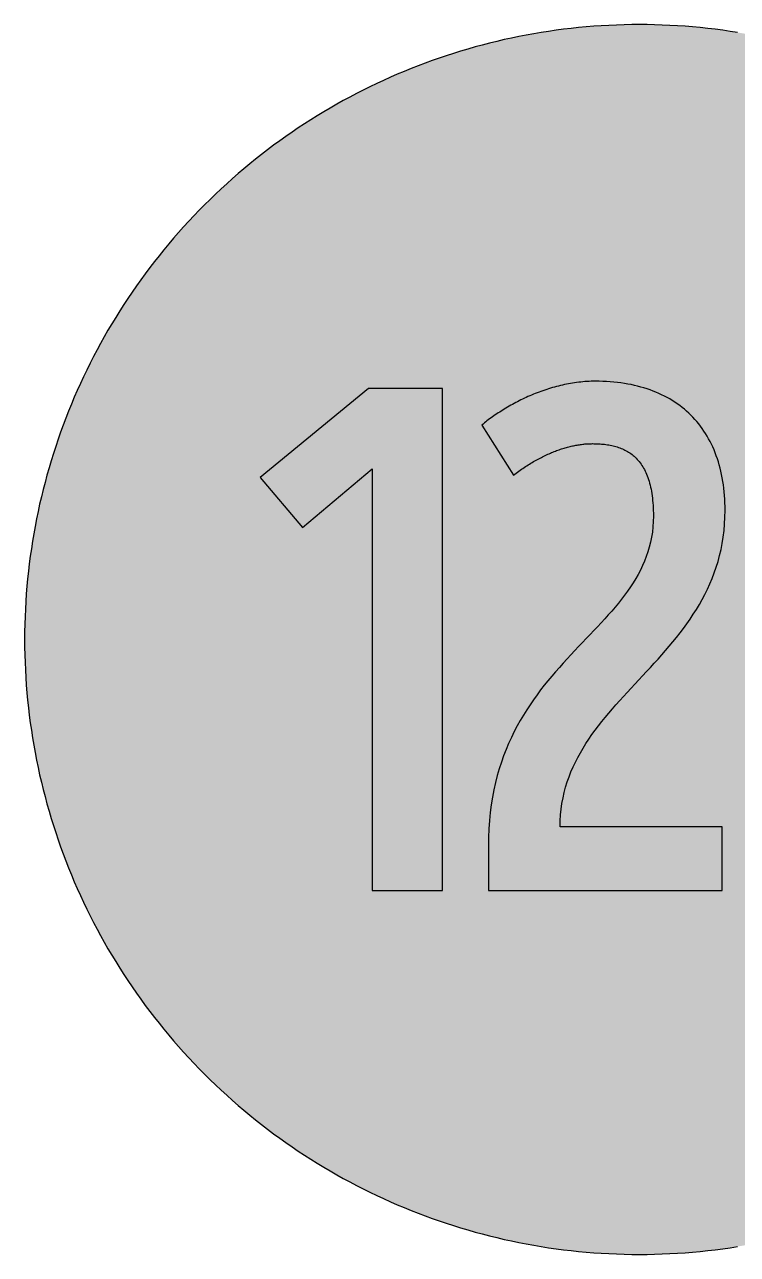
# Model space of a CAD drawing. Header units: millimetres. Extents: x 0 to 212, y 0 to 212.
# Drawn here: x 0.1 to 122.8, y 0.1 to 211.7 of the extents above; entities that cross this region are included whole.
import ezdxf

# ---------------------------------------------------------------- set-up
doc = ezdxf.new("R2010")
doc.units = ezdxf.units.MM

msp = doc.modelspace()

# ---------------------------------------------------------------- hatches: boundary and pattern name
for color, points in [(254, [(211.7189, 105.8869), (211.709, 107.2007), (211.6861, 108.5139), (211.6455, 109.8245), (211.5871, 111.1326), (211.5134, 112.4407), (211.4245, 113.7437), (211.3204, 115.0468), (211.201, 116.3447), (211.0638, 117.6426), (210.9114, 118.9355), (210.7413, 120.2258), (210.5584, 121.5136), (210.3577, 122.7988), (210.1418, 124.079), (209.9107, 125.3566), (209.6643, 126.6292), (209.4027, 127.8992), (209.1258, 129.1641), (208.8337, 130.4239), (208.5264, 131.6812), (208.2038, 132.936), (207.866, 134.1831), (207.5104, 135.4277), (207.1421, 136.6647), (206.7611, 137.8991), (206.3623, 139.1285), (205.9483, 140.3502), (205.5216, 141.5694), (205.0771, 142.781), (204.6199, 143.9901), (204.1474, 145.1915), (203.6623, 146.3853), (203.1619, 147.574), (202.6463, 148.7576), (202.1154, 149.9362), (201.5693, 151.1046), (201.0105, 152.2705), (200.439, 153.4262), (199.8523, 154.5768), (199.2503, 155.7198), (198.6356, 156.8577), (198.0057, 157.9855), (197.3605, 159.1081), (196.7052, 160.2232), (196.0321, 161.3281), (195.3489, 162.4279), (194.6504, 163.5176), (193.9366, 164.6022), (193.2102, 165.6766), (192.471, 166.7434), (191.7167, 167.8), (190.9521, 168.849), (190.1698, 169.8904), (189.3773, 170.9217), (188.5696, 171.9428), (187.7517, 172.9562), (186.9161, 173.9621), (186.0702, 174.9552), (185.2117, 175.9407), (184.338, 176.9161), (183.454, 177.8838), (182.5549, 178.8389), (181.643, 179.7837), (180.721, 180.7185), (179.7837, 181.643), (178.8389, 182.5549), (177.8838, 183.454), (176.9161, 184.338), (175.9407, 185.2117), (174.9552, 186.0702), (173.9621, 186.9161), (172.9562, 187.7492), (171.9428, 188.5696), (170.9217, 189.3773), (169.8904, 190.1698), (168.849, 190.9496), (167.8, 191.7167), (166.7408, 192.471), (165.6766, 193.2102), (164.6022, 193.9366), (163.5176, 194.6504), (162.4279, 195.3489), (161.3281, 196.0321), (160.2232, 196.7052), (159.1081, 197.3631), (157.9855, 198.0057), (156.8577, 198.6356), (155.7198, 199.2503), (154.5768, 199.8523), (153.4262, 200.439), (152.2705, 201.0131), (151.1046, 201.5719), (149.9362, 202.1154), (148.7576, 202.6463), (147.574, 203.1619), (146.3853, 203.6623), (145.1889, 204.15), (143.9875, 204.6199), (142.781, 205.0796), (141.5694, 205.5216), (140.3502, 205.9483), (139.1285, 206.3623), (137.8991, 206.7611), (136.6647, 207.1446), (135.4252, 207.5129), (134.1831, 207.866), (132.9334, 208.2038), (131.6812, 208.5264), (130.4239, 208.8337), (129.1641, 209.1284), (127.8966, 209.4052), (126.6292, 209.6668), (125.3541, 209.9132), (124.0765, 210.1444), (122.7963, 210.3603), (121.5136, 210.5584), (120.2258, 210.7438), (118.9355, 210.9114), (117.6401, 211.0638), (116.3447, 211.201), (115.0468, 211.3229), (113.7437, 211.4271), (112.4382, 211.516), (111.1326, 211.5896), (109.8245, 211.6455), (108.5113, 211.6861), (107.1982, 211.7115), (105.885, 211.7192), (104.5693, 211.7115), (103.2561, 211.6861), (101.9454, 211.6455), (100.6373, 211.5896), (99.3292, 211.516), (98.0262, 211.4271), (96.7232, 211.3229), (95.4253, 211.201), (94.1273, 211.0638), (92.8345, 210.9114), (91.5441, 210.7438), (90.2564, 210.5584), (88.9711, 210.3603), (87.691, 210.1444), (86.4133, 209.9132), (85.1408, 209.6668), (83.8708, 209.4052), (82.6059, 209.1284), (81.346, 208.8337), (80.0887, 208.5264), (78.834, 208.2038), (77.5868, 207.866), (76.3422, 207.5129), (75.1053, 207.1446), (73.8708, 206.7611), (72.6415, 206.3623), (71.4197, 205.9483), (70.2005, 205.5216), (68.9889, 205.0796), (67.7799, 204.6199), (66.5785, 204.15), (65.3847, 203.6623), (64.196, 203.1619), (63.0123, 202.6463), (61.8338, 202.1154), (60.6628, 201.5719), (59.4995, 201.0131), (58.3438, 200.439), (57.1932, 199.8523), (56.0502, 199.2503), (54.9123, 198.6356), (53.7845, 198.0057), (52.6618, 197.3631), (51.5468, 196.7052), (50.4419, 196.0321), (49.342, 195.3489), (48.2524, 194.6504), (47.1678, 193.9366), (46.0934, 193.2102), (45.0266, 192.471), (43.9699, 191.7167), (42.9209, 190.9496), (41.8795, 190.1698), (40.8483, 189.3773), (39.8272, 188.5696), (38.8137, 187.7492), (37.8079, 186.9161), (36.8148, 186.0702), (35.8292, 185.2117), (34.8539, 184.338), (33.8861, 183.454), (32.9311, 182.5549), (31.9862, 181.643), (31.049, 180.7185), (30.1269, 179.7837), (29.2151, 178.8389), (28.3159, 177.8838), (27.432, 176.9161), (26.5582, 175.9407), (25.6997, 174.9552), (24.8539, 173.9621), (24.0208, 172.9562), (23.2004, 171.9428), (22.3926, 170.9217), (21.6002, 169.8904), (20.8204, 168.849), (20.0533, 167.8), (19.2989, 166.7434), (18.5598, 165.6766), (17.8333, 164.6022), (17.1196, 163.5176), (16.4211, 162.4279), (15.7378, 161.3281), (15.0647, 160.2232), (14.4069, 159.1081), (13.7643, 157.9855), (13.1343, 156.8577), (12.5197, 155.7198), (11.9177, 154.5768), (11.3309, 153.4262), (10.7569, 152.2705), (10.1981, 151.1046), (9.6545, 149.9362), (9.1237, 148.7576), (8.6081, 147.574), (8.1077, 146.3853), (7.62, 145.1915), (7.1501, 143.9901), (6.6904, 142.781), (6.2484, 141.5694), (5.8217, 140.3502), (5.4077, 139.1285), (5.0089, 137.8991), (4.6253, 136.6647), (4.257, 135.4277), (3.904, 134.1831), (3.5662, 132.936), (3.2436, 131.6812), (2.9362, 130.4239), (2.6416, 129.1641), (2.3647, 127.8992), (2.1031, 126.6292), (1.8567, 125.3566), (1.6256, 124.079), (1.4097, 122.7988), (1.2116, 121.5136), (1.0262, 120.2258), (0.8585, 118.9355), (0.7061, 117.6426), (0.569, 116.3447), (0.447, 115.0468), (0.3429, 113.7437), (0.254, 112.4407), (0.1803, 111.1326), (0.1245, 109.8245), (0.0838, 108.5139), (0.0584, 107.2007), (0.0508, 105.885), (0.0584, 104.5718), (0.0838, 103.2586), (0.1245, 101.9454), (0.1803, 100.6373), (0.254, 99.3318), (0.3429, 98.0262), (0.447, 96.7232), (0.569, 95.4253), (0.7061, 94.1299), (0.8585, 92.8345), (1.0262, 91.5441), (1.2116, 90.2564), (1.4097, 88.9737), (1.6256, 87.6935), (1.8567, 86.4159), (2.1031, 85.1408), (2.3647, 83.8733), (2.6416, 82.6059), (2.9362, 81.346), (3.2436, 80.0887), (3.5662, 78.8365), (3.904, 77.5868), (4.257, 76.3448), (4.6253, 75.1053), (5.0089, 73.8708), (5.4077, 72.6415), (5.8217, 71.4197), (6.2484, 70.2005), (6.6904, 68.9889), (7.1501, 67.7824), (7.62, 66.581), (8.1077, 65.3847), (8.6081, 64.196), (9.1237, 63.0123), (9.6545, 61.8338), (10.1981, 60.6654), (10.7569, 59.4995), (11.3309, 58.3438), (11.9177, 57.1932), (12.5197, 56.0502), (13.1343, 54.9123), (13.7643, 53.7845), (14.4069, 52.6618), (15.0647, 51.5468), (15.7378, 50.4419), (16.4211, 49.342), (17.1196, 48.2524), (17.8333, 47.1678), (18.5598, 46.0934), (19.2989, 45.0291), (20.0533, 43.9699), (20.8204, 42.9209), (21.6002, 41.8795), (22.3926, 40.8483), (23.2004, 39.8272), (24.0208, 38.8137), (24.8539, 37.8079), (25.6997, 36.8148), (26.5582, 35.8292), (27.432, 34.8539), (28.3159, 33.8861), (29.2151, 32.9311), (30.1269, 31.9862), (31.049, 31.049), (31.9862, 30.1269), (32.9311, 29.2151), (33.8861, 28.3159), (34.8539, 27.432), (35.8292, 26.5582), (36.8148, 25.6997), (37.8079, 24.8539), (38.8137, 24.0182), (39.8272, 23.2004), (40.8483, 22.3926), (41.8795, 21.6002), (42.9209, 20.8178), (43.9699, 20.0533), (45.0266, 19.2989), (46.0934, 18.5598), (47.1678, 17.8333), (48.2524, 17.1196), (49.342, 16.4211), (50.4419, 15.7378), (51.5468, 15.0647), (52.6618, 14.4094), (53.7845, 13.7643), (54.9123, 13.1343), (56.0502, 12.5197), (57.1932, 11.9177), (58.3438, 11.3309), (59.4995, 10.7594), (60.6628, 10.2006), (61.8338, 9.6545), (63.0123, 9.1237), (64.196, 8.6081), (65.3847, 8.1077), (66.5785, 7.6225), (67.7799, 7.1501), (68.9889, 6.6929), (70.2005, 6.2484), (71.4197, 5.8217), (72.6415, 5.4077), (73.8708, 5.0089), (75.1053, 4.6279), (76.3422, 4.2596), (77.5868, 3.904), (78.834, 3.5662), (80.0887, 3.2436), (81.346, 2.9362), (82.6059, 2.6441), (83.8708, 2.3673), (85.1408, 2.1057), (86.4133, 1.8593), (87.691, 1.6281), (88.9711, 1.4122), (90.2564, 1.2116), (91.5441, 1.0287), (92.8345, 0.8585), (94.1273, 0.7061), (95.4253, 0.569), (96.7232, 0.4496), (98.0262, 0.3454), (99.3292, 0.2565), (100.6373, 0.1829), (101.9454, 0.1245), (103.2561, 0.0838), (104.5693, 0.061), (105.885, 0.0533), (107.1982, 0.061), (108.5113, 0.0838), (109.8245, 0.1245), (111.1326, 0.1829), (112.4382, 0.2565), (113.7437, 0.3454), (115.0468, 0.4496), (116.3447, 0.569), (117.6401, 0.7061), (118.9355, 0.8585), (120.2258, 1.0287), (121.5136, 1.2116), (122.7963, 1.4122), (124.0765, 1.6281), (125.3541, 1.8593), (126.6292, 2.1057), (127.8966, 2.3673), (129.1641, 2.6441), (130.4239, 2.9362), (131.6812, 3.2436), (132.9334, 3.5662), (134.1831, 3.904), (135.4252, 4.2596), (136.6647, 4.6279), (137.8991, 5.0089), (139.1285, 5.4077), (140.3502, 5.8217), (141.5694, 6.2484), (142.781, 6.6929), (143.9875, 7.1501), (145.1889, 7.6225), (146.3853, 8.1077), (147.574, 8.6081), (148.7576, 9.1237), (149.9362, 9.6545), (151.1046, 10.2006), (152.2705, 10.7594), (153.4262, 11.3309), (154.5768, 11.9177), (155.7198, 12.5197), (156.8577, 13.1343), (157.9855, 13.7643), (159.1081, 14.4094), (160.2232, 15.0647), (161.3281, 15.7378), (162.4279, 16.4211), (163.5176, 17.1196), (164.6022, 17.8333), (165.6766, 18.5598), (166.7408, 19.2989), (167.8, 20.0533), (168.849, 20.8178), (169.8904, 21.6002), (170.9217, 22.3926), (171.9428, 23.2004), (172.9562, 24.0182), (173.9621, 24.8539), (174.9552, 25.6997), (175.9407, 26.5582), (176.9161, 27.432), (177.8838, 28.3159), (178.8389, 29.2151), (179.7837, 30.1269), (180.721, 31.049), (181.643, 31.9862), (182.5549, 32.9311), (183.454, 33.8861), (184.338, 34.8539), (185.2117, 35.8292), (186.0702, 36.8148), (186.9161, 37.8079), (187.7517, 38.8137), (188.5696, 39.8272), (189.3773, 40.8483), (190.1698, 41.8795), (190.9521, 42.9209), (191.7167, 43.9699), (192.471, 45.0291), (193.2102, 46.0934), (193.9366, 47.1678), (194.6504, 48.2524), (195.3489, 49.342), (196.0321, 50.4419), (196.7052, 51.5468), (197.3605, 52.6618), (198.0057, 53.7845), (198.6356, 54.9123), (199.2503, 56.0502), (199.8523, 57.1932), (200.439, 58.3438), (201.0105, 59.4995), (201.5693, 60.6654), (202.1154, 61.8338), (202.6463, 63.0123), (203.1619, 64.196), (203.6623, 65.3847), (204.1474, 66.581), (204.6199, 67.7824), (205.0771, 68.9889), (205.5216, 70.2005), (205.9483, 71.4197), (206.3623, 72.6415), (206.7611, 73.8708), (207.1421, 75.1053), (207.5104, 76.3448), (207.866, 77.5868), (208.2038, 78.8365), (208.5264, 80.0887), (208.8337, 81.346), (209.1258, 82.6059), (209.4027, 83.8733), (209.6643, 85.1408), (209.9107, 86.4159), (210.1418, 87.6935), (210.3577, 88.9737), (210.5584, 90.2564), (210.7413, 91.5441), (210.9114, 92.8345), (211.0638, 94.1299), (211.201, 95.4253), (211.3204, 96.7232), (211.4245, 98.0262), (211.5134, 99.3318), (211.5871, 100.6373), (211.6455, 101.9454), (211.6861, 103.2586), (211.709, 104.5718), (211.7166, 105.885)]), (59, [(97.7995, 139.5935), (98.0643, 139.5908), (98.3285, 139.5857), (98.5901, 139.5781), (98.8517, 139.5654), (99.1108, 139.5501), (99.3699, 139.5324), (99.6264, 139.5095), (99.8804, 139.4816), (100.1319, 139.4511), (100.3808, 139.4155), (100.6297, 139.3749), (100.8761, 139.3292), (101.1199, 139.2809), (101.3587, 139.225), (101.5975, 139.1666), (101.8337, 139.1031), (102.0674, 139.032), (102.296, 138.9558), (102.5246, 138.8745), (102.7481, 138.7881), (102.9691, 138.6967), (103.1875, 138.5976), (103.4034, 138.4935), (103.6142, 138.3817), (103.8225, 138.2624), (104.0282, 138.1404), (104.2289, 138.0084), (104.4245, 137.8712), (104.6175, 137.7239), (104.808, 137.574), (104.9934, 137.414), (105.1763, 137.2464), (105.3516, 137.0711), (105.5268, 136.8908), (105.6945, 136.7003), (105.8596, 136.5021), (106.0196, 136.2939), (106.1745, 136.0805), (106.3244, 135.857), (106.4692, 135.6258), (106.6114, 135.3845), (106.746, 135.1356), (106.8781, 134.8765), (107.0026, 134.6098), (107.1245, 134.333), (107.2388, 134.0485), (107.348, 133.7513), (107.4522, 133.4465), (107.5512, 133.1316), (107.6427, 132.8064), (107.7316, 132.4712), (107.8103, 132.1232), (107.8865, 131.7676), (107.9551, 131.4018), (108.0186, 131.0234), (108.0745, 130.6347), (108.1253, 130.236), (108.1684, 129.827), (108.2065, 129.4054), (108.237, 128.971), (108.2624, 128.5265), (108.2802, 128.0719), (108.2904, 127.602), (108.2929, 127.1219), (108.2726, 126.1796), (108.2116, 125.2601), (108.1126, 124.3609), (107.9754, 123.4846), (107.8001, 122.6261), (107.5919, 121.7879), (107.348, 120.9675), (107.0737, 120.1649), (106.7664, 119.3775), (106.4311, 118.6053), (106.0653, 117.8458), (105.6716, 117.0991), (105.2551, 116.365), (104.8106, 115.6386), (104.3457, 114.9248), (103.8555, 114.2187), (103.3475, 113.5228), (102.8167, 112.8293), (102.2706, 112.1435), (101.7067, 111.4628), (101.1276, 110.7846), (100.5332, 110.109), (99.9261, 109.4359), (99.3089, 108.7603), (98.679, 108.0872), (98.0415, 107.4115), (97.3938, 106.7308), (96.7435, 106.0501), (96.0857, 105.3617), (95.4227, 104.6683), (94.7598, 103.9698), (94.0943, 103.2612), (93.4288, 102.5449), (92.7659, 101.8184), (92.1029, 101.0818), (91.4451, 100.3325), (90.7923, 99.5705), (90.1471, 98.7933), (89.5096, 98.0034), (88.8797, 97.1956), (88.2625, 96.3701), (87.6554, 95.5294), (87.061, 94.6658), (86.4819, 93.7844), (85.918, 92.8827), (85.3694, 91.9556), (84.8411, 91.0082), (84.3331, 90.0354), (83.8429, 89.0372), (83.378, 88.011), (82.9335, 86.9594), (82.5144, 85.8799), (82.1233, 84.77), (81.7575, 83.6295), (81.4222, 82.4586), (81.1149, 81.2546), (80.8406, 80.0151), (80.5967, 78.7425), (80.3885, 77.4344), (80.2132, 76.0908), (80.076, 74.709), (79.977, 73.2866), (79.916, 71.8261), (79.8957, 70.325), (79.8961, 62.6717), (120.1469, 62.6717), (120.1469, 73.66), (92.2433, 73.66), (92.263, 74.6938), (92.3239, 75.7072), (92.423, 76.7004), (92.5601, 77.6707), (92.7354, 78.6232), (92.9437, 79.5528), (93.1875, 80.4672), (93.4618, 81.3613), (93.7692, 82.2401), (94.1045, 83.1037), (94.4702, 83.9495), (94.8639, 84.7827), (95.2805, 85.6005), (95.725, 86.4083), (96.1898, 87.2007), (96.68, 87.9831), (97.188, 88.7552), (97.7163, 89.5198), (98.265, 90.2716), (98.8289, 91.0184), (99.408, 91.7575), (100.0023, 92.489), (100.6094, 93.2155), (101.2266, 93.9368), (101.8565, 94.6556), (102.4941, 95.3694), (103.1392, 96.0806), (103.792, 96.7918), (104.4499, 97.503), (105.1128, 98.2116), (105.7758, 98.9228), (106.4412, 99.634), (107.1067, 100.3503), (107.7697, 101.0666), (108.4326, 101.7905), (109.0905, 102.5169), (109.7432, 103.2485), (110.3884, 103.9876), (111.0259, 104.7344), (111.6559, 105.4887), (112.2731, 106.2507), (112.8801, 107.0254), (113.4745, 107.8078), (114.0536, 108.6028), (114.6175, 109.4105), (115.1661, 110.2284), (115.6945, 111.0615), (116.2025, 111.9099), (116.6927, 112.7735), (117.1575, 113.6523), (117.602, 114.5489), (118.0211, 115.4633), (118.4123, 116.3955), (118.778, 117.348), (119.1133, 118.3208), (119.4206, 119.314), (119.695, 120.33), (119.9388, 121.3663), (120.1471, 122.428), (120.3223, 123.5126), (120.4595, 124.6226), (120.5586, 125.7579), (120.6195, 126.9213), (120.6398, 128.11), (120.6348, 128.7653), (120.617, 129.413), (120.5865, 130.0505), (120.5433, 130.6805), (120.49, 131.3002), (120.4239, 131.9124), (120.3477, 132.5143), (120.2588, 133.1062), (120.1572, 133.6904), (120.0429, 134.2669), (119.921, 134.8308), (119.7839, 135.3871), (119.6365, 135.9357), (119.4791, 136.4742), (119.3089, 137.0025), (119.1285, 137.5207), (118.9355, 138.0312), (118.7323, 138.5316), (118.5164, 139.0218), (118.2929, 139.5019), (118.0567, 139.9743), (117.8077, 140.4341), (117.5487, 140.8862), (117.2794, 141.3281), (117, 141.7599), (116.7105, 142.1816), (116.4082, 142.5931), (116.0958, 142.9944), (115.7732, 143.3881), (115.4405, 143.7691), (115.0976, 144.1399), (114.7445, 144.5006), (114.3813, 144.8511), (114.0054, 145.1915), (113.6218, 145.5217), (113.2281, 145.8417), (112.8217, 146.1516), (112.4077, 146.4488), (111.9835, 146.7383), (111.5492, 147.0152), (111.1047, 147.2819), (110.65, 147.5359), (110.1852, 147.7823), (109.7128, 148.016), (109.2276, 148.2395), (108.7349, 148.4503), (108.2345, 148.6535), (107.7214, 148.8415), (107.2007, 149.0218), (106.6698, 149.1894), (106.1288, 149.3444), (105.5802, 149.4917), (105.0214, 149.6238), (104.455, 149.7482), (103.8784, 149.8575), (103.2916, 149.9591), (102.6973, 150.0454), (102.0953, 150.1216), (101.4832, 150.1877), (100.8609, 150.241), (100.2335, 150.2816), (99.5934, 150.3121), (98.9457, 150.3299), (98.2904, 150.335), (97.9322, 150.3324), (97.5741, 150.3248), (97.216, 150.3121), (96.8604, 150.2918), (96.5022, 150.2664), (96.1466, 150.2385), (95.791, 150.2029), (95.438, 150.1648), (95.0849, 150.1191), (94.7318, 150.0708), (94.3788, 150.0175), (94.0283, 149.9591), (93.6803, 149.8956), (93.3323, 149.827), (92.9843, 149.7559), (92.6389, 149.6797), (92.2934, 149.5984), (91.9505, 149.5146), (91.6102, 149.4257), (91.2698, 149.3342), (90.932, 149.2377), (90.5942, 149.1386), (90.2589, 149.037), (89.9262, 148.9278), (89.596, 148.8186), (89.2658, 148.7043), (88.9381, 148.5875), (88.613, 148.4681), (88.2904, 148.3462), (87.9678, 148.2192), (87.6503, 148.0896), (87.3328, 147.9575), (87.0204, 147.8229), (86.708, 147.6858), (86.3981, 147.5461), (86.0908, 147.4064), (85.786, 147.2616), (85.4862, 147.1143), (85.1865, 146.9644), (84.8893, 146.8145), (84.5972, 146.6621), (84.3077, 146.5072), (84.0207, 146.3497), (83.7362, 146.1922), (83.4542, 146.0322), (83.1774, 145.8697), (82.9005, 145.7071), (82.6287, 145.542), (82.362, 145.3769), (82.0979, 145.2093), (81.8363, 145.0416), (81.5772, 144.874), (81.3232, 144.7038), (81.0743, 144.5336), (80.8253, 144.3634), (80.584, 144.1907), (80.3427, 144.018), (80.1091, 143.8453), (79.8779, 143.6726), (79.6493, 143.4973), (79.4258, 143.3246), (79.2074, 143.1519), (78.994, 142.9766), (78.7832, 142.8039), (84.2176, 134.1614), (84.4474, 134.3381), (84.6785, 134.5133), (84.9097, 134.6835), (85.1408, 134.8511), (85.3719, 135.0162), (85.6005, 135.1788), (85.8317, 135.3363), (86.0603, 135.4938), (86.2889, 135.6462), (86.52, 135.7935), (86.7486, 135.9408), (86.9747, 136.083), (87.2033, 136.2227), (87.4293, 136.3599), (87.6579, 136.4945), (87.884, 136.6241), (88.1101, 136.7511), (88.3361, 136.8755), (88.5596, 136.9974), (88.7832, 137.1168), (89.0067, 137.2311), (89.2302, 137.3454), (89.4537, 137.4546), (89.6747, 137.5613), (89.8957, 137.6655), (90.1167, 137.7671), (90.3351, 137.8636), (90.5561, 137.9601), (90.7745, 138.0515), (90.9904, 138.1404), (91.2089, 138.2268), (91.4248, 138.3106), (91.6381, 138.3919), (91.854, 138.4706), (92.0674, 138.5468), (92.2782, 138.6205), (92.4916, 138.6891), (92.7024, 138.7577), (92.9107, 138.8212), (93.1215, 138.8821), (93.3298, 138.9431), (93.5355, 138.999), (93.7412, 139.0523), (93.947, 139.1031), (94.1502, 139.1514), (94.3534, 139.1971), (94.554, 139.2403), (94.7547, 139.2809), (94.9554, 139.319), (95.1535, 139.3546), (95.3516, 139.3876), (95.5472, 139.4181), (95.7402, 139.446), (95.9358, 139.4714), (96.1263, 139.4943), (96.3193, 139.5146), (96.5073, 139.5349), (96.6953, 139.5501), (96.8832, 139.5628), (97.0686, 139.573), (97.2541, 139.5806), (97.4369, 139.5882), (97.6173, 139.5908), (97.7976, 139.5933)]), (59, [(59.884, 62.6717), (71.9847, 62.6717), (71.9847, 149.1022), (59.2667, 149.1022), (40.6217, 133.7906), (47.9076, 125.1476), (59.884, 135.2719)])]:
    msp.add_hatch(color=color).paths.add_polyline_path(points)

# ---------------------------------------------------------------- linework, layer by layer
at = {"color": 254}
msp.add_lwpolyline([(122.7963, 210.3603), (121.5136, 210.5584), (120.2258, 210.7438), (118.9355, 210.9114), (117.6401, 211.0638), (116.3447, 211.201), (115.0468, 211.3229), (113.7437, 211.4271), (112.4382, 211.516), (111.1326, 211.5896), (109.8245, 211.6455), (108.5113, 211.6861), (107.1982, 211.7115), (105.885, 211.7192), (104.5693, 211.7115), (103.2561, 211.6861), (101.9454, 211.6455), (100.6373, 211.5896), (99.3292, 211.516), (98.0262, 211.4271), (96.7232, 211.3229), (95.4253, 211.201), (94.1273, 211.0638), (92.8345, 210.9114), (91.5441, 210.7438), (90.2564, 210.5584), (88.9711, 210.3603), (87.691, 210.1444), (86.4133, 209.9132), (85.1408, 209.6668), (83.8708, 209.4052), (82.6059, 209.1284), (81.346, 208.8337), (80.0887, 208.5264), (78.834, 208.2038), (77.5868, 207.866), (76.3422, 207.5129), (75.1053, 207.1446), (73.8708, 206.7611), (72.6415, 206.3623), (71.4197, 205.9483), (70.2005, 205.5216), (68.9889, 205.0796), (67.7799, 204.6199), (66.5785, 204.15), (65.3847, 203.6623), (64.196, 203.1619), (63.0123, 202.6463), (61.8338, 202.1154), (60.6628, 201.5719), (59.4995, 201.0131), (58.3438, 200.439), (57.1932, 199.8523), (56.0502, 199.2503), (54.9123, 198.6356), (53.7845, 198.0057), (52.6618, 197.3631), (51.5468, 196.7052), (50.4419, 196.0321), (49.342, 195.3489), (48.2524, 194.6504), (47.1678, 193.9366), (46.0934, 193.2102), (45.0266, 192.471), (43.9699, 191.7167), (42.9209, 190.9496), (41.8795, 190.1698), (40.8483, 189.3773), (39.8272, 188.5696), (38.8137, 187.7492), (37.8079, 186.9161), (36.8148, 186.0702), (35.8292, 185.2117), (34.8539, 184.338), (33.8861, 183.454), (32.9311, 182.5549), (31.9862, 181.643), (31.049, 180.7185), (30.1269, 179.7837), (29.2151, 178.8389), (28.3159, 177.8838), (27.432, 176.9161), (26.5582, 175.9407), (25.6997, 174.9552), (24.8539, 173.9621), (24.0208, 172.9562), (23.2004, 171.9428), (22.3926, 170.9217), (21.6002, 169.8904), (20.8204, 168.849), (20.0533, 167.8), (19.2989, 166.7434), (18.5598, 165.6766), (17.8333, 164.6022), (17.1196, 163.5176), (16.4211, 162.4279), (15.7378, 161.3281), (15.0647, 160.2232), (14.4069, 159.1081), (13.7643, 157.9855), (13.1343, 156.8577), (12.5197, 155.7198), (11.9177, 154.5768), (11.3309, 153.4262), (10.7569, 152.2705), (10.1981, 151.1046), (9.6545, 149.9362), (9.1237, 148.7576), (8.6081, 147.574), (8.1077, 146.3853), (7.62, 145.1915), (7.1501, 143.9901), (6.6904, 142.781), (6.2484, 141.5694), (5.8217, 140.3502), (5.4077, 139.1285), (5.0089, 137.8991), (4.6253, 136.6647), (4.257, 135.4277), (3.904, 134.1831), (3.5662, 132.936), (3.2436, 131.6812), (2.9362, 130.4239), (2.6416, 129.1641), (2.3647, 127.8992), (2.1031, 126.6292), (1.8567, 125.3566), (1.6256, 124.079), (1.4097, 122.7988), (1.2116, 121.5136), (1.0262, 120.2258), (0.8585, 118.9355), (0.7061, 117.6426), (0.569, 116.3447), (0.447, 115.0468), (0.3429, 113.7437), (0.254, 112.4407), (0.1803, 111.1326), (0.1245, 109.8245), (0.0838, 108.5139), (0.0584, 107.2007), (0.0508, 105.885), (0.0584, 104.5718), (0.0838, 103.2586), (0.1245, 101.9454), (0.1803, 100.6373), (0.254, 99.3318), (0.3429, 98.0262), (0.447, 96.7232), (0.569, 95.4253), (0.7061, 94.1299), (0.8585, 92.8345), (1.0262, 91.5441), (1.2116, 90.2564), (1.4097, 88.9737), (1.6256, 87.6935), (1.8567, 86.4159), (2.1031, 85.1408), (2.3647, 83.8733), (2.6416, 82.6059), (2.9362, 81.346), (3.2436, 80.0887), (3.5662, 78.8365), (3.904, 77.5868), (4.257, 76.3448), (4.6253, 75.1053), (5.0089, 73.8708), (5.4077, 72.6415), (5.8217, 71.4197), (6.2484, 70.2005), (6.6904, 68.9889), (7.1501, 67.7824), (7.62, 66.581), (8.1077, 65.3847), (8.6081, 64.196), (9.1237, 63.0123), (9.6545, 61.8338), (10.1981, 60.6654), (10.7569, 59.4995), (11.3309, 58.3438), (11.9177, 57.1932), (12.5197, 56.0502), (13.1343, 54.9123), (13.7643, 53.7845), (14.4069, 52.6618), (15.0647, 51.5468), (15.7378, 50.4419), (16.4211, 49.342), (17.1196, 48.2524), (17.8333, 47.1678), (18.5598, 46.0934), (19.2989, 45.0291), (20.0533, 43.9699), (20.8204, 42.9209), (21.6002, 41.8795), (22.3926, 40.8483), (23.2004, 39.8272), (24.0208, 38.8137), (24.8539, 37.8079), (25.6997, 36.8148), (26.5582, 35.8292), (27.432, 34.8539), (28.3159, 33.8861), (29.2151, 32.9311), (30.1269, 31.9862), (31.049, 31.049), (31.9862, 30.1269), (32.9311, 29.2151), (33.8861, 28.3159), (34.8539, 27.432), (35.8292, 26.5582), (36.8148, 25.6997), (37.8079, 24.8539), (38.8137, 24.0182), (39.8272, 23.2004), (40.8483, 22.3926), (41.8795, 21.6002), (42.9209, 20.8178), (43.9699, 20.0533), (45.0266, 19.2989), (46.0934, 18.5598), (47.1678, 17.8333), (48.2524, 17.1196), (49.342, 16.4211), (50.4419, 15.7378), (51.5468, 15.0647), (52.6618, 14.4094), (53.7845, 13.7643), (54.9123, 13.1343), (56.0502, 12.5197), (57.1932, 11.9177), (58.3438, 11.3309), (59.4995, 10.7594), (60.6628, 10.2006), (61.8338, 9.6545), (63.0123, 9.1237), (64.196, 8.6081), (65.3847, 8.1077), (66.5785, 7.6225), (67.7799, 7.1501), (68.9889, 6.6929), (70.2005, 6.2484), (71.4197, 5.8217), (72.6415, 5.4077), (73.8708, 5.0089), (75.1053, 4.6279), (76.3422, 4.2596), (77.5868, 3.904), (78.834, 3.5662), (80.0887, 3.2436), (81.346, 2.9362), (82.6059, 2.6441), (83.8708, 2.3673), (85.1408, 2.1057), (86.4133, 1.8593), (87.691, 1.6281), (88.9711, 1.4122), (90.2564, 1.2116), (91.5441, 1.0287), (92.8345, 0.8585), (94.1273, 0.7061), (95.4253, 0.569), (96.7232, 0.4496), (98.0262, 0.3454), (99.3292, 0.2565), (100.6373, 0.1829), (101.9454, 0.1245), (103.2561, 0.0838), (104.5693, 0.061), (105.885, 0.0533), (107.1982, 0.061), (108.5113, 0.0838), (109.8245, 0.1245), (111.1326, 0.1829), (112.4382, 0.2565), (113.7437, 0.3454), (115.0468, 0.4496), (116.3447, 0.569), (117.6401, 0.7061), (118.9355, 0.8585), (120.2258, 1.0287), (121.5136, 1.2116), (122.7963, 1.4122)], dxfattribs=at)
at = {"color": 59}
for points in [[(97.7995, 139.5935), (98.0643, 139.5908), (98.3285, 139.5857), (98.5901, 139.5781), (98.8517, 139.5654), (99.1108, 139.5501), (99.3699, 139.5324), (99.6264, 139.5095), (99.8804, 139.4816), (100.1319, 139.4511), (100.3808, 139.4155), (100.6297, 139.3749), (100.8761, 139.3292), (101.1199, 139.2809), (101.3587, 139.225), (101.5975, 139.1666), (101.8337, 139.1031), (102.0674, 139.032), (102.296, 138.9558), (102.5246, 138.8745), (102.7481, 138.7881), (102.9691, 138.6967), (103.1875, 138.5976), (103.4034, 138.4935), (103.6142, 138.3817), (103.8225, 138.2624), (104.0282, 138.1404), (104.2289, 138.0084), (104.4245, 137.8712), (104.6175, 137.7239), (104.808, 137.574), (104.9934, 137.414), (105.1763, 137.2464), (105.3516, 137.0711), (105.5268, 136.8908), (105.6945, 136.7003), (105.8596, 136.5021), (106.0196, 136.2939), (106.1745, 136.0805), (106.3244, 135.857), (106.4692, 135.6258), (106.6114, 135.3845), (106.746, 135.1356), (106.8781, 134.8765), (107.0026, 134.6098), (107.1245, 134.333), (107.2388, 134.0485), (107.348, 133.7513), (107.4522, 133.4465), (107.5512, 133.1316), (107.6427, 132.8064), (107.7316, 132.4712), (107.8103, 132.1232), (107.8865, 131.7676), (107.9551, 131.4018), (108.0186, 131.0234), (108.0745, 130.6347), (108.1253, 130.236), (108.1684, 129.827), (108.2065, 129.4054), (108.237, 128.971), (108.2624, 128.5265), (108.2802, 128.0719), (108.2904, 127.602), (108.2929, 127.1219), (108.2726, 126.1796), (108.2116, 125.2601), (108.1126, 124.3609), (107.9754, 123.4846), (107.8001, 122.6261), (107.5919, 121.7879), (107.348, 120.9675), (107.0737, 120.1649), (106.7664, 119.3775), (106.4311, 118.6053), (106.0653, 117.8458), (105.6716, 117.0991), (105.2551, 116.365), (104.8106, 115.6386), (104.3457, 114.9248), (103.8555, 114.2187), (103.3475, 113.5228), (102.8167, 112.8293), (102.2706, 112.1435), (101.7067, 111.4628), (101.1276, 110.7846), (100.5332, 110.109), (99.9261, 109.4359), (99.3089, 108.7603), (98.679, 108.0872), (98.0415, 107.4115), (97.3938, 106.7308), (96.7435, 106.0501), (96.0857, 105.3617), (95.4227, 104.6683), (94.7598, 103.9698), (94.0943, 103.2612), (93.4288, 102.5449), (92.7659, 101.8184), (92.1029, 101.0818), (91.4451, 100.3325), (90.7923, 99.5705), (90.1471, 98.7933), (89.5096, 98.0034), (88.8797, 97.1956), (88.2625, 96.3701), (87.6554, 95.5294), (87.061, 94.6658), (86.4819, 93.7844), (85.918, 92.8827), (85.3694, 91.9556), (84.8411, 91.0082), (84.3331, 90.0354), (83.8429, 89.0372), (83.378, 88.011), (82.9335, 86.9594), (82.5144, 85.8799), (82.1233, 84.77), (81.7575, 83.6295), (81.4222, 82.4586), (81.1149, 81.2546), (80.8406, 80.0151), (80.5967, 78.7425), (80.3885, 77.4344), (80.2132, 76.0908), (80.076, 74.709), (79.977, 73.2866), (79.916, 71.8261), (79.8957, 70.325), (79.8961, 62.6717), (120.1469, 62.6717), (120.1469, 73.66), (92.2433, 73.66), (92.263, 74.6938), (92.3239, 75.7072), (92.423, 76.7004), (92.5601, 77.6707), (92.7354, 78.6232), (92.9437, 79.5528), (93.1875, 80.4672), (93.4618, 81.3613), (93.7692, 82.2401), (94.1045, 83.1037), (94.4702, 83.9495), (94.8639, 84.7827), (95.2805, 85.6005), (95.725, 86.4083), (96.1898, 87.2007), (96.68, 87.9831), (97.188, 88.7552), (97.7163, 89.5198), (98.265, 90.2716), (98.8289, 91.0184), (99.408, 91.7575), (100.0023, 92.489), (100.6094, 93.2155), (101.2266, 93.9368), (101.8565, 94.6556), (102.4941, 95.3694), (103.1392, 96.0806), (103.792, 96.7918), (104.4499, 97.503), (105.1128, 98.2116), (105.7758, 98.9228), (106.4412, 99.634), (107.1067, 100.3503), (107.7697, 101.0666), (108.4326, 101.7905), (109.0905, 102.5169), (109.7432, 103.2485), (110.3884, 103.9876), (111.0259, 104.7344), (111.6559, 105.4887), (112.2731, 106.2507), (112.8801, 107.0254), (113.4745, 107.8078), (114.0536, 108.6028), (114.6175, 109.4105), (115.1661, 110.2284), (115.6945, 111.0615), (116.2025, 111.9099), (116.6927, 112.7735), (117.1575, 113.6523), (117.602, 114.5489), (118.0211, 115.4633), (118.4123, 116.3955), (118.778, 117.348), (119.1133, 118.3208), (119.4206, 119.314), (119.695, 120.33), (119.9388, 121.3663), (120.1471, 122.428), (120.3223, 123.5126), (120.4595, 124.6226), (120.5586, 125.7579), (120.6195, 126.9213), (120.6398, 128.11), (120.6348, 128.7653), (120.617, 129.413), (120.5865, 130.0505), (120.5433, 130.6805), (120.49, 131.3002), (120.4239, 131.9124), (120.3477, 132.5143), (120.2588, 133.1062), (120.1572, 133.6904), (120.0429, 134.2669), (119.921, 134.8308), (119.7839, 135.3871), (119.6365, 135.9357), (119.4791, 136.4742), (119.3089, 137.0025), (119.1285, 137.5207), (118.9355, 138.0312), (118.7323, 138.5316), (118.5164, 139.0218), (118.2929, 139.5019), (118.0567, 139.9743), (117.8077, 140.4341), (117.5487, 140.8862), (117.2794, 141.3281), (117, 141.7599), (116.7105, 142.1816), (116.4082, 142.5931), (116.0958, 142.9944), (115.7732, 143.3881), (115.4405, 143.7691), (115.0976, 144.1399), (114.7445, 144.5006), (114.3813, 144.8511), (114.0054, 145.1915), (113.6218, 145.5217), (113.2281, 145.8417), (112.8217, 146.1516), (112.4077, 146.4488), (111.9835, 146.7383), (111.5492, 147.0152), (111.1047, 147.2819), (110.65, 147.5359), (110.1852, 147.7823), (109.7128, 148.016), (109.2276, 148.2395), (108.7349, 148.4503), (108.2345, 148.6535), (107.7214, 148.8415), (107.2007, 149.0218), (106.6698, 149.1894), (106.1288, 149.3444), (105.5802, 149.4917), (105.0214, 149.6238), (104.455, 149.7482), (103.8784, 149.8575), (103.2916, 149.9591), (102.6973, 150.0454), (102.0953, 150.1216), (101.4832, 150.1877), (100.8609, 150.241), (100.2335, 150.2816), (99.5934, 150.3121), (98.9457, 150.3299), (98.2904, 150.335), (97.9322, 150.3324), (97.5741, 150.3248), (97.216, 150.3121), (96.8604, 150.2918), (96.5022, 150.2664), (96.1466, 150.2385), (95.791, 150.2029), (95.438, 150.1648), (95.0849, 150.1191), (94.7318, 150.0708), (94.3788, 150.0175), (94.0283, 149.9591), (93.6803, 149.8956), (93.3323, 149.827), (92.9843, 149.7559), (92.6389, 149.6797), (92.2934, 149.5984), (91.9505, 149.5146), (91.6102, 149.4257), (91.2698, 149.3342), (90.932, 149.2377), (90.5942, 149.1386), (90.2589, 149.037), (89.9262, 148.9278), (89.596, 148.8186), (89.2658, 148.7043), (88.9381, 148.5875), (88.613, 148.4681), (88.2904, 148.3462), (87.9678, 148.2192), (87.6503, 148.0896), (87.3328, 147.9575), (87.0204, 147.8229), (86.708, 147.6858), (86.3981, 147.5461), (86.0908, 147.4064), (85.786, 147.2616), (85.4862, 147.1143), (85.1865, 146.9644), (84.8893, 146.8145), (84.5972, 146.6621), (84.3077, 146.5072), (84.0207, 146.3497), (83.7362, 146.1922), (83.4542, 146.0322), (83.1774, 145.8697), (82.9005, 145.7071), (82.6287, 145.542), (82.362, 145.3769), (82.0979, 145.2093), (81.8363, 145.0416), (81.5772, 144.874), (81.3232, 144.7038), (81.0743, 144.5336), (80.8253, 144.3634), (80.584, 144.1907), (80.3427, 144.018), (80.1091, 143.8453), (79.8779, 143.6726), (79.6493, 143.4973), (79.4258, 143.3246), (79.2074, 143.1519), (78.994, 142.9766), (78.7832, 142.8039), (84.2176, 134.1614), (84.4474, 134.3381), (84.6785, 134.5133), (84.9097, 134.6835), (85.1408, 134.8511), (85.3719, 135.0162), (85.6005, 135.1788), (85.8317, 135.3363), (86.0603, 135.4938), (86.2889, 135.6462), (86.52, 135.7935), (86.7486, 135.9408), (86.9747, 136.083), (87.2033, 136.2227), (87.4293, 136.3599), (87.6579, 136.4945), (87.884, 136.6241), (88.1101, 136.7511), (88.3361, 136.8755), (88.5596, 136.9974), (88.7832, 137.1168), (89.0067, 137.2311), (89.2302, 137.3454), (89.4537, 137.4546), (89.6747, 137.5613), (89.8957, 137.6655), (90.1167, 137.7671), (90.3351, 137.8636), (90.5561, 137.9601), (90.7745, 138.0515), (90.9904, 138.1404), (91.2089, 138.2268), (91.4248, 138.3106), (91.6381, 138.3919), (91.854, 138.4706), (92.0674, 138.5468), (92.2782, 138.6205), (92.4916, 138.6891), (92.7024, 138.7577), (92.9107, 138.8212), (93.1215, 138.8821), (93.3298, 138.9431), (93.5355, 138.999), (93.7412, 139.0523), (93.947, 139.1031), (94.1502, 139.1514), (94.3534, 139.1971), (94.554, 139.2403), (94.7547, 139.2809), (94.9554, 139.319), (95.1535, 139.3546), (95.3516, 139.3876), (95.5472, 139.4181), (95.7402, 139.446), (95.9358, 139.4714), (96.1263, 139.4943), (96.3193, 139.5146), (96.5073, 139.5349), (96.6953, 139.5501), (96.8832, 139.5628), (97.0686, 139.573), (97.2541, 139.5806), (97.4369, 139.5882), (97.6173, 139.5908), (97.7976, 139.5933), (97.7995, 139.5935)], [(59.884, 62.6717), (71.9847, 62.6717), (71.9847, 149.1022), (59.2667, 149.1022), (40.6217, 133.7906), (47.9076, 125.1476), (59.884, 135.2719), (59.884, 62.6717)]]:
    msp.add_lwpolyline(points, dxfattribs=at)

doc.saveas('drawing.dxf')
